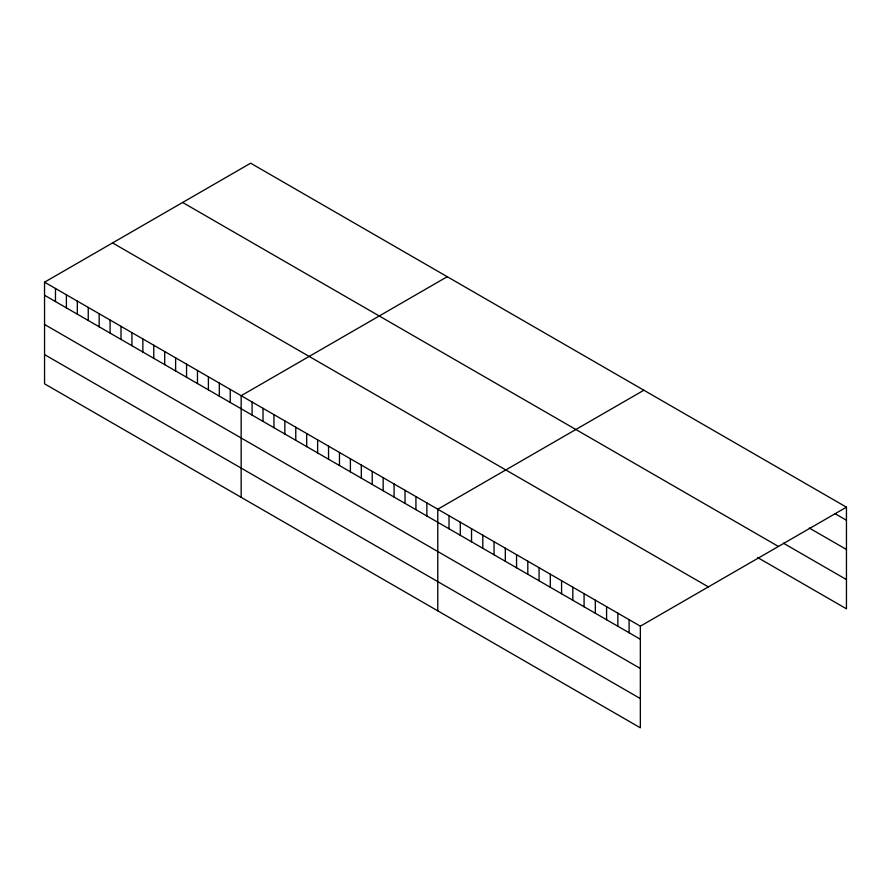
<?xml version="1.0" encoding="UTF-8"?>
<svg xmlns="http://www.w3.org/2000/svg" width="891" height="891" viewBox="0 0 891 891"><rect width="100%" height="100%" fill="white"/><g stroke="black" fill="none" stroke-linecap="round" stroke-linejoin="round"><path stroke-width="1.34" d="M44.55 282.191L640.351 626.173L640.351 727.802L44.55 383.821L44.55 282.191L250.649 163.198L846.45 507.179L846.45 608.809L757.539 557.488M447.26 276.711L241.16 395.704L241.16 497.334M643.881 390.225L437.782 509.218L437.782 610.847M640.351 626.173L846.45 507.179M835.201 513.751L846.45 520.255M809.306 528.04L846.45 549.48M783.423 543.198L846.45 579.584M182.633 202.469L778.433 546.45M112.567 242.92L708.367 586.902M44.55 295.255L640.351 639.248M44.55 324.48L640.351 668.473M44.55 354.596L640.351 698.577M629.102 619.668L629.102 632.744M617.842 613.175L617.842 626.25M606.593 606.682L606.593 619.746M595.333 600.178L595.333 613.253M584.084 593.684L584.084 606.76M572.824 587.18L572.824 600.256M561.575 580.687L561.575 593.762M550.315 574.194L550.315 587.258M539.066 567.69L539.066 580.765M527.806 561.196L527.806 574.272M516.557 554.703L516.557 567.767M505.308 548.199L505.308 561.274M494.048 541.706L494.048 554.77M482.799 535.201L482.799 548.277M471.539 528.708L471.539 541.784M460.291 522.215L460.291 535.279M449.031 515.711L449.031 528.786M426.856 502.914L426.856 515.978M415.93 496.599L415.93 509.674M405.015 490.295L405.015 503.37M394.089 483.991L394.089 497.067M383.163 477.687L383.163 490.752M372.238 471.372L372.238 484.448M361.323 465.069L361.323 478.144M350.397 458.765L350.397 471.84M339.471 452.461L339.471 465.536M328.545 446.157L328.545 459.221M317.63 439.842L317.63 452.918M306.704 433.538L306.704 446.614M295.779 427.235L295.779 440.31M284.853 420.931L284.853 433.995M273.938 414.616L273.938 427.691M263.012 408.312L263.012 421.387M252.086 402.008L252.086 415.083M230.246 389.4L230.246 402.465M219.32 383.085L219.32 396.161M208.394 376.782L208.394 389.857M197.468 370.478L197.468 383.553M186.553 364.174L186.553 377.238M175.627 357.859L175.627 370.934M164.701 351.555L164.701 364.631M153.775 345.251L153.775 358.327M142.861 338.948L142.861 352.012M131.935 332.633L131.935 345.708M121.009 326.329L121.009 339.404M110.083 320.025L110.083 333.1M99.168 313.721L99.168 326.797M88.242 307.417L88.242 320.482M77.317 301.102L77.317 314.178M66.391 294.798L66.391 307.874M55.476 288.495L55.476 301.57"/></g></svg>
